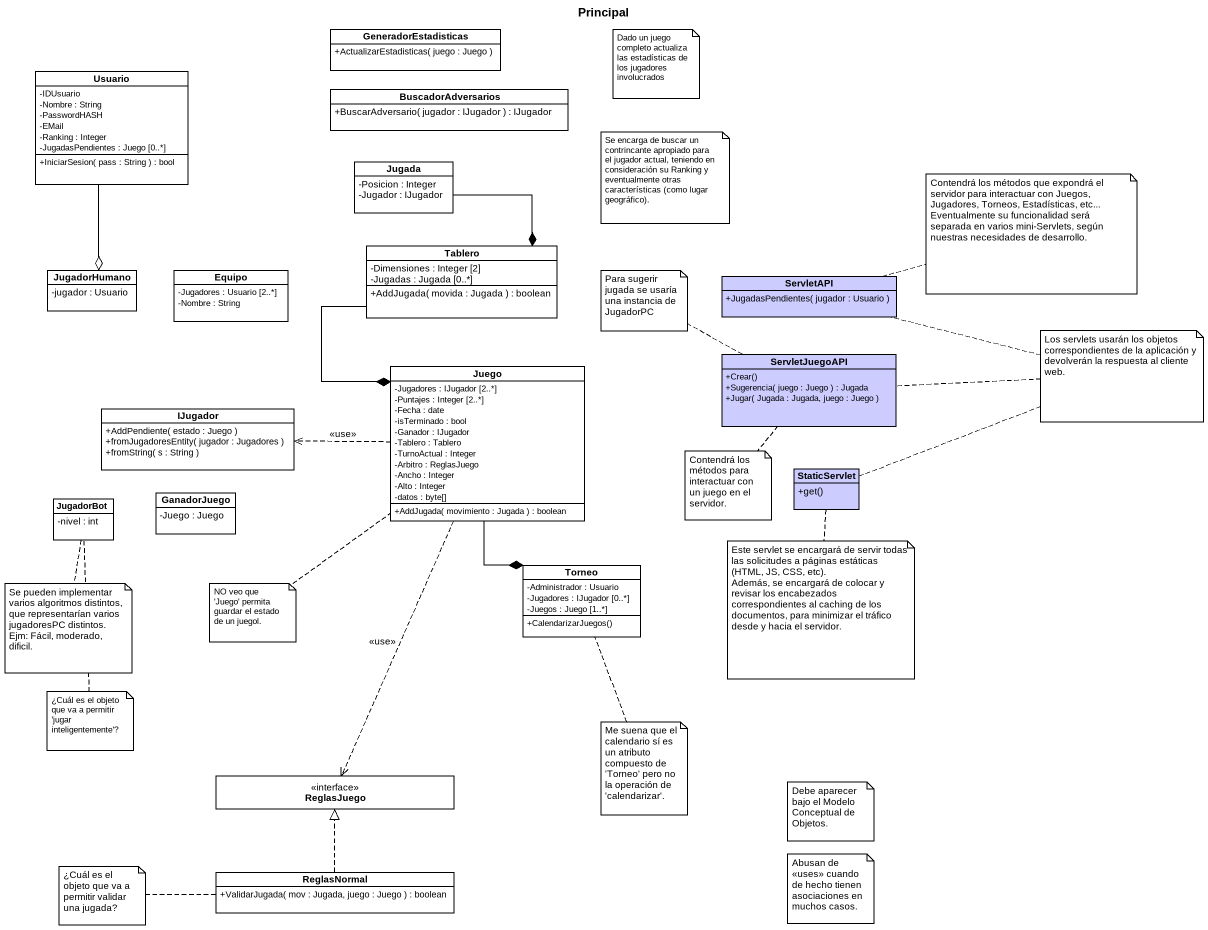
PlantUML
@startuml
title Principal
hide circle
hide empty members
skinparam classAttributeIconSize 0
class GeneradorEstadisticas {
  +ActualizarEstadisticas( juego : Juego )
}
class Usuario {
  -IDUsuario
  -Nombre : String
  -PasswordHASH
  -EMail
  -Ranking : Integer
  -JugadasPendientes : Juego [0..*]
  +IniciarSesion( pass : String ) : bool
}
class BuscadorAdversarios {
  +BuscarAdversario( jugador : IJugador ) : IJugador
}
class Jugada {
  -Posicion : Integer
  -Jugador : IJugador
}
class Tablero {
  -Dimensiones : Integer [2]
  -Jugadas : Jugada [0..*]
  +AddJugada( movida : Jugada ) : boolean
}
class JugadorHumano {
  -jugador : Usuario
}
class Equipo {
  -Jugadores : Usuario [2..*]
  -Nombre : String
}
class ServletAPI #CCCCFF {
  +JugadasPendientes( jugador : Usuario )
}
class Juego {
  -Jugadores : IJugador [2..*]
  -Puntajes : Integer [2..*]
  -Fecha : date
  -isTerminado : bool
  -Ganador : IJugador
  -Tablero : Tablero
  -TurnoActual : Integer
  -Arbitro : ReglasJuego
  -Ancho : Integer
  -Alto : Integer
  -datos : byte[]
  +AddJugada( movimiento : Jugada ) : boolean
}
class ServletJuegoAPI #CCCCFF {
  +Crear()
  +Sugerencia( juego : Juego ) : Jugada
  +Jugar( Jugada : Jugada, juego : Juego )
}
class IJugador {
  +AddPendiente( estado : Juego )
  +fromJugadoresEntity( jugador : Jugadores )
  +fromString( s : String )
}
class StaticServlet #CCCCFF {
  +get()
}
class JugadorBot {
  -nivel : int
}
class GanadorJuego {
  -Juego : Juego
}
class Torneo {
  -Administrador : Usuario
  -Jugadores : IJugador [0..*]
  -Juegos : Juego [1..*]
  +CalendarizarJuegos()
}
interface ReglasJuego
class ReglasNormal {
  +ValidarJugada( mov : Jugada, juego : Juego ) : boolean
}
Tablero *-up- Jugada
JugadorHumano o-up- Usuario
Juego *-up- Tablero
Juego .left.> IJugador : <<use>>
Juego ..> ReglasJuego : <<use>>
Torneo *-up- Juego
ReglasNormal .up.|> ReglasJuego
note as N1
  Dado un juego completo actualiza las estadísticas de los jugadores involucrados
end note
note as N2
  Se encarga de buscar un contrincante apropiado para el jugador actual, teniendo en consideración su Ranking y eventualmente otras características (como lugar geográfico).
end note
note right of ServletAPI
  Contendrá los métodos que expondrá el servidor para interactuar con Juegos, Jugadores, Torneos, Estadísticas, etc...
  Eventualmente su funcionalidad será separada en varios mini-Servlets, según nuestras necesidades de desarrollo.
end note
note left of ServletJuegoAPI : Para sugerir jugada se usaría una instancia de JugadorPC
note as N5
  Los servlets usarán los objetos correspondientes de la aplicación y devolverán la respuesta al cliente web.
end note
N5 .. StaticServlet
N5 .. ServletJuegoAPI
N5 .. ServletAPI
note bottom of ServletJuegoAPI : Contendrá los métodos para interactuar con un juego en el servidor.
note bottom of StaticServlet
  Este servlet se encargará de servir todas las solicitudes a páginas estáticas (HTML, JS, CSS, etc).
  Además, se encargará de colocar y revisar los encabezados correspondientes al caching de los documentos, para minimizar el tráfico desde y hacia el servidor.
end note
note bottom of JugadorBot : Se pueden implementar varios algoritmos distintos, que representarían varios jugadoresPC distintos. Ejm: Fácil, moderado, dificil.
note bottom of Juego : NO veo que 'Juego' permita guardar el estado de un juegol.
note bottom of JugadorBot : ¿Cuál es el objeto que va a permitir 'jugar inteligentemente'?
note bottom of Torneo : Me suena que el calendario sí es un atributo compuesto de 'Torneo' pero no la operación de 'calendarizar'.
note as N12
  Debe aparecer bajo el Modelo Conceptual de Objetos.
end note
note left of ReglasNormal : ¿Cuál es el objeto que va a permitir validar una jugada?
note as N14
  Abusan de <<uses>> cuando de hecho tienen asociaciones en muchos casos.
end note
@enduml
